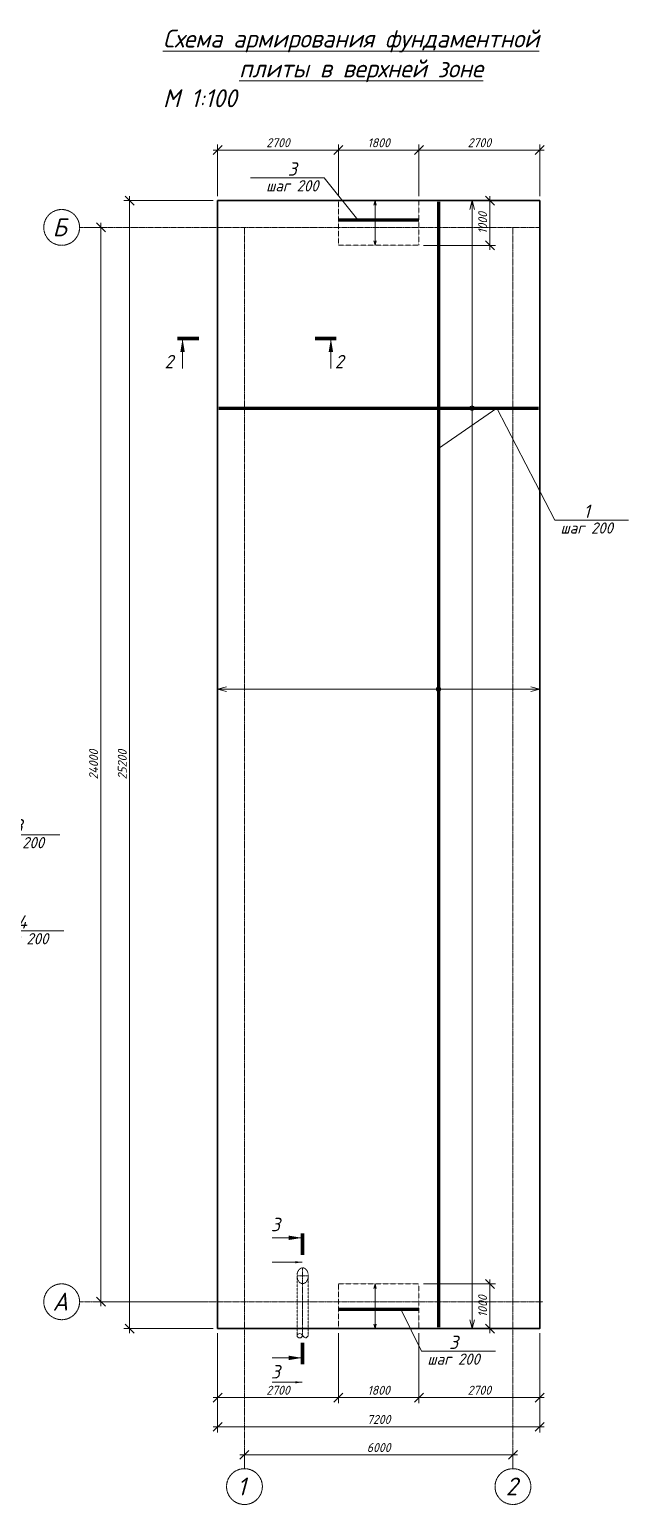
# Model space of a CAD drawing. Header units: millimetres. Extents: x 339888 to 1025294, y -263818 to -40540.
# Drawn here: x 474497 to 487884, y -140616 to -107666 of the extents above; entities that cross this region are included whole.
import ezdxf
from ezdxf import colors
from ezdxf.entities.mleader import LeaderData, LeaderLine
from ezdxf.math import Vec2, Vec3

# ---------------------------------------------------------------- set-up
doc = ezdxf.new("R2010")
doc.units = ezdxf.units.MM
doc.linetypes.add('CENTER2', pattern=[28.575, 19.05, -3.175, 3.175, -3.175])
doc.linetypes.add('штриховая', pattern=[19.05, 12.7, -6.35])
doc.layers.get('0').update_dxf_attribs({"lineweight": 15})
for name, color, linetype, lineweight in [('0 @ 100', 7, 'Continuous', 15), ('0 @ 50', 7, 'Continuous', 15), ('Оси', 126, 'CENTER2', 15), ('Размеры', 250, 'Continuous', 18)]:
    doc.layers.add(name, color=color, linetype=linetype, lineweight=lineweight)
doc.styles.add('ГОСТ 2', font='GOST_Common Italic.ttf', dxfattribs={"height": 2})
doc.styles.add('ГОСТ 2.5', font='GOST_Common Italic.ttf', dxfattribs={"height": 2.5})
doc.styles.add('ГОСТ 3', font='GOST_Common Italic.ttf', dxfattribs={"height": 3})
doc.styles.add('Размерный 2', font='isocpeui.ttf', dxfattribs={"height": 2})
doc.dimstyles.new('ISO-25', dxfattribs={"dimtxt": 2, "dimasz": 1.8, "dimexe": 1, "dimexo": 2, "dimtad": 1, "dimdec": 0, "dimlfac": 100, "dimtxsty": 'Размерный 2', "dimblk": 'OBLIQUE', "dimcen": 2, "dimdle": 1, "dimclrd": 251, "dimclre": 251, "dimadec": 0, "dimazin": 0, "dimtfac": 1, "dimtdec": 0, "dimtmove": 0, "dimatfit": 3, "dimfxl": 1, "dimlwd": 15, "dimlwe": 15, "dimarcsym": 0})
doc.dimstyles.new('ГОСТ_2К', dxfattribs={"dimtxt": 2, "dimasz": 2, "dimexe": 1.25, "dimexo": 1, "dimtad": 1, "dimdec": 0, "dimtxsty": 'ГОСТ 2', "dimblk": 'OBLIQUE', "dimcen": -2.5, "dimdle": 1, "dimclrd": 251, "dimclre": 251, "dimclrt": 256, "dimadec": 1, "dimazin": 0, "dimtfac": 1, "dimtdec": 0, "dimtmove": 0, "dimatfit": 3, "dimfxl": 1, "dimlwd": 15, "dimlwe": 15, "dimarcsym": 1})

# ---------------------------------------------------------------- blocks, each defined once
blk = doc.blocks.new('_Oblique')
at = {"color": 0, "linetype": 'ByBlock', "lineweight": -2}
blk.add_line((-0.5, -0.5), (0.5, 0.5), dxfattribs=at)
blk = doc.blocks.new('*D768')
at = {"color": 251, "lineweight": 15, "transparency": 16777216}
for p, q in [((479201, -139507), (485401, -139507)), ((479301, -139716), (479301, -139382)), ((485301, -139716), (485301, -139382))]:
    blk.add_line(p, q, dxfattribs=at)
at = {"layer": 'Defpoints', "color": 0, "lineweight": 15, "transparency": 16777216}
for p in [(485301, -139507), (479301, -139816), (485301, -139816)]:
    blk.add_point(p, dxfattribs=at)
at = {"color": 251, "lineweight": 15, "transparency": 16777216, "xscale": 200, "yscale": 200, "zscale": 200, "rotation": 180}
blk.add_blockref('_Oblique', (479301, -139507), dxfattribs=at)
at = {"color": 251, "lineweight": 15, "transparency": 16777216, "xscale": 200, "yscale": 200, "zscale": 200}
blk.add_blockref('_Oblique', (485301, -139507), dxfattribs=at)
at = {"lineweight": 15, "transparency": 16777216, "insert": (482301, -139344), "char_height": 200, "attachment_point": 5, "style": 'ГОСТ 2'}
blk.add_mtext('6000', dxfattribs=at)
blk = doc.blocks.new('*D769')
at = {"color": 251, "lineweight": 15, "transparency": 16777216}
for p, q in [((476092, -136188), (476092, -111988)), ((475716, -112088), (476217, -112088)), ((478444, -136088), (475967, -136088))]:
    blk.add_line(p, q, dxfattribs=at)
at = {"layer": 'Defpoints', "color": 0, "lineweight": 15, "transparency": 16777216}
for p in [(475616, -112088), (476092, -112088), (478544, -136088)]:
    blk.add_point(p, dxfattribs=at)
at = {"color": 251, "lineweight": 15, "transparency": 16777216, "xscale": 200, "yscale": 200, "zscale": 200}
for p, rotation in [((476092, -112088), 90), ((476092, -136088), 270)]:
    blk.add_blockref('_Oblique', p, dxfattribs=dict(at, rotation=rotation))
at = {"lineweight": 15, "transparency": 16777216, "insert": (475930, -124088), "char_height": 200, "attachment_point": 5, "rotation": 90, "style": 'ГОСТ 2'}
blk.add_mtext('24000', dxfattribs=at)
blk = doc.blocks.new('*D770')
at = {"color": 251, "lineweight": 15, "transparency": 16777216}
for p, q in [((478601, -111488), (476608, -111488)), ((476733, -136788), (476733, -111388)), ((478601, -136688), (476608, -136688))]:
    blk.add_line(p, q, dxfattribs=at)
at = {"layer": 'Defpoints', "color": 0, "lineweight": 15, "transparency": 16777216}
for p in [(476733, -111488), (478701, -111488), (478701, -136688)]:
    blk.add_point(p, dxfattribs=at)
at = {"color": 251, "lineweight": 15, "transparency": 16777216, "xscale": 200, "yscale": 200, "zscale": 200}
for p, rotation in [((476733, -111488), 90), ((476733, -136688), 270)]:
    blk.add_blockref('_Oblique', p, dxfattribs=dict(at, rotation=rotation))
at = {"lineweight": 15, "transparency": 16777216, "insert": (476571, -124088), "char_height": 200, "attachment_point": 5, "rotation": 90, "style": 'ГОСТ 2'}
blk.add_mtext('25200', dxfattribs=at)
blk = doc.blocks.new('*D771')
at = {"color": 251, "lineweight": 15, "transparency": 16777216}
for p, q in [((478701, -136788), (478701, -139006)), ((485901, -136788), (485901, -139006)), ((478601, -138881), (486001, -138881))]:
    blk.add_line(p, q, dxfattribs=at)
at = {"layer": 'Defpoints', "color": 0, "lineweight": 15, "transparency": 16777216}
for p in [(478701, -136688), (485901, -136688), (485901, -138881)]:
    blk.add_point(p, dxfattribs=at)
at = {"color": 251, "lineweight": 15, "transparency": 16777216, "xscale": 200, "yscale": 200, "zscale": 200, "rotation": 180}
blk.add_blockref('_Oblique', (478701, -138881), dxfattribs=at)
at = {"color": 251, "lineweight": 15, "transparency": 16777216, "xscale": 200, "yscale": 200, "zscale": 200}
blk.add_blockref('_Oblique', (485901, -138881), dxfattribs=at)
at = {"lineweight": 15, "transparency": 16777216, "insert": (482301, -138717), "char_height": 200, "attachment_point": 5, "style": 'ГОСТ 2'}
blk.add_mtext('7200', dxfattribs=at)
blk = doc.blocks.new('_None')
blk = doc.blocks.new('*D789')
at = {"color": 251, "lineweight": 15, "transparency": 16777216}
for p, q in [((481401, -136788), (481401, -138352)), ((483201, -136788), (483201, -138352)), ((483301, -138227), (481301, -138227))]:
    blk.add_line(p, q, dxfattribs=at)
at = {"layer": 'Defpoints', "color": 0, "lineweight": 15, "transparency": 16777216}
for p in [(481401, -136688), (483201, -136688), (481401, -138227)]:
    blk.add_point(p, dxfattribs=at)
at = {"color": 251, "lineweight": 15, "transparency": 16777216, "xscale": 200, "yscale": 200, "zscale": 200, "rotation": 180}
blk.add_blockref('_Oblique', (481401, -138227), dxfattribs=at)
at = {"color": 251, "lineweight": 15, "transparency": 16777216, "xscale": 200, "yscale": 200, "zscale": 200}
blk.add_blockref('_Oblique', (483201, -138227), dxfattribs=at)
at = {"lineweight": 15, "transparency": 16777216, "insert": (482301, -138064), "char_height": 200, "attachment_point": 5, "style": 'ГОСТ 2'}
blk.add_mtext('1800', dxfattribs=at)
blk = doc.blocks.new('*D790')
at = {"color": 251, "lineweight": 15, "transparency": 16777216}
for p, q in [((483301, -135688), (484913, -135688)), ((484788, -136788), (484788, -135588)), ((483301, -136688), (484913, -136688))]:
    blk.add_line(p, q, dxfattribs=at)
at = {"layer": 'Defpoints', "color": 0, "lineweight": 15, "transparency": 16777216}
for p in [(483201, -135688), (484788, -135688), (483201, -136688)]:
    blk.add_point(p, dxfattribs=at)
at = {"color": 251, "lineweight": 15, "transparency": 16777216, "xscale": 200, "yscale": 200, "zscale": 200}
for p, rotation in [((484788, -135688), 90), ((484788, -136688), 270)]:
    blk.add_blockref('_Oblique', p, dxfattribs=dict(at, rotation=rotation))
at = {"lineweight": 15, "transparency": 16777216, "insert": (484625, -136188), "char_height": 200, "attachment_point": 5, "rotation": 90, "style": 'ГОСТ 2'}
blk.add_mtext('1000', dxfattribs=at)
blk = doc.blocks.new('*D791')
at = {"color": 251, "lineweight": 15, "transparency": 16777216}
for p, q in [((483201, -136788), (483201, -138352)), ((485901, -136788), (485901, -138352)), ((483101, -138227), (486001, -138227))]:
    blk.add_line(p, q, dxfattribs=at)
at = {"layer": 'Defpoints', "color": 0, "lineweight": 15, "transparency": 16777216}
for p in [(483201, -136688), (485901, -136688), (485901, -138227)]:
    blk.add_point(p, dxfattribs=at)
at = {"color": 251, "lineweight": 15, "transparency": 16777216, "xscale": 200, "yscale": 200, "zscale": 200, "rotation": 180}
blk.add_blockref('_Oblique', (483201, -138227), dxfattribs=at)
at = {"color": 251, "lineweight": 15, "transparency": 16777216, "xscale": 200, "yscale": 200, "zscale": 200}
blk.add_blockref('_Oblique', (485901, -138227), dxfattribs=at)
at = {"lineweight": 15, "transparency": 16777216, "insert": (484551, -138063), "char_height": 200, "attachment_point": 5, "style": 'ГОСТ 2'}
blk.add_mtext('2700', dxfattribs=at)
blk = doc.blocks.new('*D792')
at = {"color": 251, "lineweight": 15, "transparency": 16777216}
for p, q in [((478701, -136788), (478701, -138352)), ((481401, -136788), (481401, -138352)), ((481501, -138227), (478601, -138227))]:
    blk.add_line(p, q, dxfattribs=at)
at = {"layer": 'Defpoints', "color": 0, "lineweight": 15, "transparency": 16777216}
for p in [(478701, -136688), (481401, -136688), (478701, -138227)]:
    blk.add_point(p, dxfattribs=at)
at = {"color": 251, "lineweight": 15, "transparency": 16777216, "xscale": 200, "yscale": 200, "zscale": 200, "rotation": 180}
blk.add_blockref('_Oblique', (478701, -138227), dxfattribs=at)
at = {"color": 251, "lineweight": 15, "transparency": 16777216, "xscale": 200, "yscale": 200, "zscale": 200}
blk.add_blockref('_Oblique', (481401, -138227), dxfattribs=at)
at = {"lineweight": 15, "transparency": 16777216, "insert": (480051, -138063), "char_height": 200, "attachment_point": 5, "style": 'ГОСТ 2'}
blk.add_mtext('2700', dxfattribs=at)
blk = doc.blocks.new('*D793')
at = {"color": 251, "lineweight": 15, "transparency": 16777216}
for p, q in [((483301, -110360), (481301, -110360)), ((481401, -111388), (481401, -110235)), ((483201, -111388), (483201, -110235))]:
    blk.add_line(p, q, dxfattribs=at)
at = {"layer": 'Defpoints', "color": 0, "lineweight": 15, "transparency": 16777216}
for p in [(481401, -110360), (481401, -111488), (483201, -111488)]:
    blk.add_point(p, dxfattribs=at)
at = {"color": 251, "lineweight": 15, "transparency": 16777216, "xscale": 200, "yscale": 200, "zscale": 200, "rotation": 180}
blk.add_blockref('_Oblique', (481401, -110360), dxfattribs=at)
at = {"color": 251, "lineweight": 15, "transparency": 16777216, "xscale": 200, "yscale": 200, "zscale": 200}
blk.add_blockref('_Oblique', (483201, -110360), dxfattribs=at)
at = {"lineweight": 15, "transparency": 16777216, "insert": (482301, -110197), "char_height": 200, "attachment_point": 5, "style": 'ГОСТ 2'}
blk.add_mtext('1800', dxfattribs=at)
blk = doc.blocks.new('*D794')
at = {"color": 251, "lineweight": 15, "transparency": 16777216}
for p, q in [((483301, -111488), (484913, -111488)), ((484788, -111388), (484788, -112588)), ((483301, -112488), (484913, -112488))]:
    blk.add_line(p, q, dxfattribs=at)
at = {"layer": 'Defpoints', "color": 0, "lineweight": 15, "transparency": 16777216}
for p in [(483201, -111488), (483201, -112488), (484788, -112488)]:
    blk.add_point(p, dxfattribs=at)
at = {"color": 251, "lineweight": 15, "transparency": 16777216, "xscale": 200, "yscale": 200, "zscale": 200}
for p, rotation in [((484788, -111488), 90), ((484788, -112488), 270)]:
    blk.add_blockref('_Oblique', p, dxfattribs=dict(at, rotation=rotation))
at = {"lineweight": 15, "transparency": 16777216, "insert": (484625, -111988), "char_height": 200, "attachment_point": 5, "rotation": 90, "style": 'ГОСТ 2'}
blk.add_mtext('1000', dxfattribs=at)
blk = doc.blocks.new('*D795')
at = {"color": 251, "lineweight": 15, "transparency": 16777216}
for p, q in [((483101, -110360), (486001, -110360)), ((483201, -111388), (483201, -110235)), ((485901, -111388), (485901, -110235))]:
    blk.add_line(p, q, dxfattribs=at)
at = {"layer": 'Defpoints', "color": 0, "lineweight": 15, "transparency": 16777216}
for p in [(485901, -110360), (483201, -111488), (485901, -111488)]:
    blk.add_point(p, dxfattribs=at)
at = {"color": 251, "lineweight": 15, "transparency": 16777216, "xscale": 200, "yscale": 200, "zscale": 200, "rotation": 180}
blk.add_blockref('_Oblique', (483201, -110360), dxfattribs=at)
at = {"color": 251, "lineweight": 15, "transparency": 16777216, "xscale": 200, "yscale": 200, "zscale": 200}
blk.add_blockref('_Oblique', (485901, -110360), dxfattribs=at)
at = {"lineweight": 15, "transparency": 16777216, "insert": (484551, -110196), "char_height": 200, "attachment_point": 5, "style": 'ГОСТ 2'}
blk.add_mtext('2700', dxfattribs=at)
blk = doc.blocks.new('*D796')
at = {"color": 251, "lineweight": 15, "transparency": 16777216}
for p, q in [((481501, -110360), (478601, -110360)), ((478701, -111388), (478701, -110235)), ((481401, -111388), (481401, -110235))]:
    blk.add_line(p, q, dxfattribs=at)
at = {"layer": 'Defpoints', "color": 0, "lineweight": 15, "transparency": 16777216}
for p in [(478701, -110360), (478701, -111488), (481401, -111488)]:
    blk.add_point(p, dxfattribs=at)
at = {"color": 251, "lineweight": 15, "transparency": 16777216, "xscale": 200, "yscale": 200, "zscale": 200, "rotation": 180}
blk.add_blockref('_Oblique', (478701, -110360), dxfattribs=at)
at = {"color": 251, "lineweight": 15, "transparency": 16777216, "xscale": 200, "yscale": 200, "zscale": 200}
blk.add_blockref('_Oblique', (481401, -110360), dxfattribs=at)
at = {"lineweight": 15, "transparency": 16777216, "insert": (480051, -110196), "char_height": 200, "attachment_point": 5, "style": 'ГОСТ 2'}
blk.add_mtext('2700', dxfattribs=at)
blk = doc.blocks.new('*U1008')
at = {"layer": '0 @ 100', "ltscale": 0.5}
blk.add_leader([(480588, -134659), (479922, -134659)], dimstyle='ISO-25', override={"dimscale": 100, "dimtxt": 0.04, "dimasz": 3, "dimgap": 0.625, "dimtad": 0}, dxfattribs=at)
at = {"layer": '0 @ 50', "ltscale": 0.5}
blk.add_leader([(480588, -135204), (479922, -135204)], dimstyle='ISO-25', override={"dimscale": 50, "dimtxt": 0.04, "dimasz": 3, "dimgap": 0.625, "dimtad": 0}, dxfattribs=at)
blk = doc.blocks.new('*U1009')
at = {"layer": '0 @ 100', "ltscale": 0.5}
blk.add_leader([(480588, -137341), (479922, -137341)], dimstyle='ISO-25', override={"dimscale": 100, "dimtxt": 0.04, "dimasz": 3, "dimgap": 0.625, "dimtad": 0}, dxfattribs=at)
at = {"layer": '0 @ 50', "ltscale": 0.5}
blk.add_leader([(480588, -137886), (479922, -137886)], dimstyle='ISO-25', override={"dimscale": 50, "dimtxt": 0.04, "dimasz": 3, "dimgap": 0.625, "dimtad": 0}, dxfattribs=at)

msp = doc.modelspace()

# ---------------------------------------------------------------- linework, layer by layer
at = {"lineweight": 60}
for p, q in [((483639.20101, -111517.602), (483639.20101, -136657.602)), ((481401.28483, -111920.2281), (483201.28483, -111920.2281)), ((478731.28483, -116123.86392), (485871.28483, -116123.86392)), ((481401.28483, -136254.97591), (483201.28483, -136254.97591))]:
    msp.add_line(p, q, dxfattribs=at)
at = {"lineweight": 70, "ltscale": 0.2}
for p, q in [((477805.90169, -114570.21819), (478278.7417, -114570.21819)), ((481353.3408, -114570.21819), (480880.50079, -114570.21819)), ((480601.73117, -134565.10545), (480601.73117, -135037.94547)), ((480601.73117, -137479.52979), (480601.73117, -137006.68977))]:
    msp.add_line(p, q, dxfattribs=at)
at = {"lineweight": 30}
msp.add_lwpolyline([(478701.28483, -136687.602), (485901.28483, -136687.602), (485901.28483, -111487.602), (478701.28483, -111487.602)], close=True, dxfattribs=at)
at = {"color": 252, "linetype": 'штриховая', "lineweight": 15, "ltscale": 0.2}
for points in [[(481401.28483, -111487.602), (483201.28483, -111487.602), (483201.28483, -112487.602), (481401.28483, -112487.602)], [(481401.28483, -136687.602), (483201.28483, -136687.602), (483201.28483, -135687.602), (481401.28483, -135687.602)]]:
    msp.add_lwpolyline(points, close=True, dxfattribs=at)
at = {"lineweight": 9}
msp.add_spline([(480726.28483, -136845.89036), (480663.78483, -136895.89036), (480538.78483, -136795.89036), (480476.28483, -136845.89036), (480538.78483, -136895.89036), (480607.86378, -136845.89036)], degree=3, dxfattribs=at)
at = {"layer": 'Оси'}
for p, q in [((475616.21804, -112087.602), (485904.81985, -112087.602)), ((479301.28483, -139816.19913), (479301.28483, -112087.602)), ((485301.28483, -139816.19913), (485301.28483, -112087.602)), ((475616.21804, -136087.602), (485968.45624, -136087.602))]:
    msp.add_line(p, q, dxfattribs=at)
at = {"layer": 'Оси', "lineweight": 9}
for p, q in [((480601.28483, -135329.31365), (480601.28483, -136845.89036)), ((480726.28483, -135506.09035), (480476.28483, -135506.09035))]:
    msp.add_line(p, q, dxfattribs=at)
at = {"layer": 'Оси'}
for centre in [(475216.21804, -112087.602), (475216.21804, -136087.602), (479301.28483, -140216.19913), (485301.28483, -140216.19913)]:
    msp.add_circle(centre, 400, dxfattribs=at)
at = {"layer": 'Размеры', "linetype": 'штриховая', "lineweight": 15, "ltscale": 0.1}
for p, q in [((480476.28483, -135506.09035), (480476.28483, -136845.89036)), ((480726.28483, -135506.09035), (480726.28483, -136845.89036))]:
    msp.add_line(p, q, dxfattribs=at)
msp.add_ellipse((480601.28483, -135506.09035), major_axis=(0, 176.7767), ratio=0.7071067812, dxfattribs=at)

# ---------------------------------------------------------------- block references
at = {"color": 1, "lineweight": 60}
for name in ['*U1008', '*U1009']:
    msp.add_blockref(name, (0, 0), dxfattribs=at)

# ---------------------------------------------------------------- texts
at = {"layer": '0 @ 100', "lineweight": 15, "style": 'ГОСТ 3'}
for s, p in [('2', (477515.54379, -115235.42722)), ('2', (481320.31868, -115235.42722)), ('3', (479893.973, -134512.05319)), ('3', (479893.973, -137801.12213))]:
    msp.add_text(s, height=300, dxfattribs=at).set_placement(p)
at = {"layer": '0 @ 100', "lineweight": 15, "insert": (477315.8002, -107669.00021), "char_height": 400, "attachment_point": 1, "style": 'ГОСТ 3'}
msp.add_mtext_dynamic_manual_height_columns('\\pi164.02;{\\LСхема армирования фундаментной \\P\\pi1865.5;плиты в верхней зоне \\P\\pi3764.6;}М 1:100', width=9137.4332285, gutter_width=1500, heights=[1923.47589], dxfattribs=at)
at = {"layer": 'Оси', "style": 'ГОСТ 2'}
for s, p in [('Б', (475015.06088, -112284.67446)), ('А', (475015.06088, -136284.67446)), ('1', (479141.76084, -140413.27159)), ('2', (485141.76084, -140413.27159))]:
    msp.add_text(s, height=400, dxfattribs=at).set_placement(p)

# ---------------------------------------------------------------- dimensions: what is measured, and where the dimension line sits
at = {"layer": '0 @ 100', "lineweight": 15}
for base, p1, p2, picture, middle in [((478701.28483, -110359.77222), (481401.28483, -111487.602), (478701.28483, -111487.602), '*D796', (480051.28483, -110195.98434)), ((481401.28483, -110359.77222), (483201.28483, -111487.602), (481401.28483, -111487.602), '*D793', (482301.28483, -110197.27222)), ((485901.28483, -110359.77222), (483201.28483, -111487.602), (485901.28483, -111487.602), '*D795', (484551.28483, -110195.98434)), ((485901.28483, -138881.01846), (478701.28483, -136687.602), (485901.28483, -136687.602), '*D771', (482301.28483, -138717.23058)), ((478701.28483, -138226.82542), (481401.28483, -136687.602), (478701.28483, -136687.602), '*D792', (480051.28483, -138063.03754)), ((481401.28483, -138226.82542), (483201.28483, -136687.602), (481401.28483, -136687.602), '*D789', (482301.28483, -138064.32542)), ((485901.28483, -138226.82542), (483201.28483, -136687.602), (485901.28483, -136687.602), '*D791', (484551.28483, -138063.03754)), ((485301.28483, -139506.89105), (479301.28483, -139816.19913), (485301.28483, -139816.19913), '*D768', (482301.28483, -139344.39105))]:
    dim = msp.add_linear_dim(base=base, p1=p1, p2=p2, dimstyle='ГОСТ_2К', override={"dimscale": 100, "dimtix": 0, "dimtofl": 1, "dimtmove": 0, "dimatfit": 3}, dxfattribs=at)
    dim.commit()
    dim.dimension.update_dxf_attribs({"geometry": picture, "text_midpoint": middle})
for base, p1, p2, angle, override, picture, middle in [((476733.18097, -111487.602), (478701.28483, -136687.602), (478701.28483, -111487.602), 90, {"dimscale": 100, "dimtix": 0, "dimtofl": 1, "dimtmove": 0, "dimatfit": 3}, '*D770', (476570.68097, -124087.602)), ((484787.69238, -112487.602), (483201.28483, -111487.602), (483201.28483, -112487.602), 270, {"dimscale": 100, "dimtix": 0, "dimtofl": 1, "dimtmove": 0, "dimatfit": 3}, '*D794', (484625.19238, -111987.602)), ((476092.19325, -112087.602), (478544.04482, -136087.602), (475616.21804, -112087.602), 90, {"dimscale": 100, "dimtix": 0, "dimtofl": 1, "dimtmove": 1, "dimatfit": 3}, '*D769', (475929.69325, -124087.602)), ((484787.69238, -135687.602), (483201.28483, -136687.602), (483201.28483, -135687.602), 90, {"dimscale": 100, "dimtix": 0, "dimtofl": 1, "dimtmove": 0, "dimatfit": 3}, '*D790', (484625.19238, -136187.602))]:
    dim = msp.add_linear_dim(base=base, p1=p1, p2=p2, angle=angle, dimstyle='ГОСТ_2К', override=override, dxfattribs=at)
    dim.commit()
    dim.dimension.update_dxf_attribs({"geometry": picture, "text_midpoint": middle})

# ---------------------------------------------------------------- leaders
at = {"lineweight": 15, "ltscale": 0.5}
for points, override in [([(482219.61711, -111487.602), (482219.61711, -111920.2281)], {"dimasz": 100, "dimtad": 0, "dimldrblk": 'Open30'}), ([(482219.61711, -111920.2281), (482219.61711, -111487.602)], {"dimasz": 100, "dimtad": 0, "dimldrblk": 'Small'}), ([(484387.1687, -111487.602), (484387.1687, -116123.86392)], {"dimasz": 200, "dimtad": 0, "dimclrd": 251, "dimldrblk": 'Open30'}), ([(484387.1687, -116123.86392), (484387.1687, -111487.602)], {"dimasz": 200, "dimgap": 0.625, "dimtad": 0, "dimclrd": 251, "dimldrblk": 'Small'}), ([(482219.61711, -112487.602), (482219.61711, -111920.2281)], {"dimasz": 100, "dimtad": 0, "dimclrd": 251, "dimldrblk": 'Open30'}), ([(484387.1687, -136687.602), (484387.1687, -116123.86392)], {"dimasz": 200, "dimtad": 0, "dimldrblk": 'Open30'}), ([(478701.28483, -122401.62911), (483639.20101, -122401.62911)], {"dimasz": 200, "dimtad": 0, "dimclrd": 251, "dimldrblk": 'Open30'}), ([(483639.20101, -122401.62911), (485901.28483, -122401.62911)], {"dimasz": 200, "dimtad": 0, "dimldrblk": 'Small'}), ([(485901.28483, -122401.62911), (483639.20101, -122401.62911)], {"dimasz": 200, "dimtad": 0, "dimldrblk": 'Open30'}), ([(482219.61711, -135687.602), (482219.61711, -136254.97591)], {"dimasz": 100, "dimtad": 0, "dimclrd": 251, "dimldrblk": 'Open30'}), ([(482219.61711, -136687.602), (482219.61711, -136254.97591)], {"dimasz": 100, "dimtad": 0, "dimldrblk": 'Open30'}), ([(482219.61711, -136254.97591), (482219.61711, -136687.602)], {"dimasz": 100, "dimtad": 0, "dimldrblk": 'Small'})]:
    msp.add_leader(points, dimstyle='ISO-25', override=override, dxfattribs=at)
at = {"layer": '0 @ 100', "ltscale": 0.5}
for points in [[(477917.39237, -114570.21819), (477917.39237, -115236.83529)], [(481232.51205, -114570.21819), (481232.51205, -115236.83529)]]:
    msp.add_leader(points, dimstyle='ISO-25', override={"dimscale": 100, "dimtxt": 0.04, "dimasz": 3, "dimgap": 0.625, "dimtad": 0}, dxfattribs=at)
at = {"layer": '0 @ 100', "lineweight": 15}
ml = msp.add_multileader_mtext('Standard', dxfattribs=at)
ml.set_content('3\\P{\\H0.83333x;шаг 200}', color=256, style='ГОСТ 2.5')
ml.set_leader_properties(color=251, linetype='ByLayer', lineweight=15)
ml.set_arrow_properties(name='NONE')
ml.build(insert=Vec2(0, 0))
ml.multileader.update_dxf_attribs({"text_left_attachment_type": 6, "text_right_attachment_type": 6, "dogleg_length": 0, "arrow_head_size": 0, "scale": 100})
ctx = ml.context
ctx.base_point, ctx.scale, ctx.char_height, ctx.arrow_head_size, ctx.landing_gap_size, ctx.plane_origin = Vec3(479656.1958, -110982.08886), 100, 300, 0, 100, Vec3(481388.93569, -111920.2281)
ctx.left_attachment, ctx.right_attachment, ctx.text_align_type = 6, 6, 1
notes = []
notes.append((ctx, [(0, (1, 1, 0), (481086.11513, -110982.08886), (-1, 0), 0, [(0, [(481833.96487, -111920.2281)], 0, [])])]))
ctx.mtext.insert, ctx.mtext.alignment, ctx.mtext.line_spacing_factor, ctx.mtext.flow_direction = Vec3(480371.15546, -110632.08906), 2, 0.8, 5
ml = msp.add_multileader_mtext('Standard', dxfattribs=at)
ml.set_content('1\\P{\\H0.83333x;шаг 200}', color=256, style='ГОСТ 2.5')
ml.set_leader_properties(color=251, linetype='ByLayer', lineweight=15)
ml.set_arrow_properties(name='NONE')
ml.build(insert=Vec2(0, 0))
ml.multileader.update_dxf_attribs({"text_left_attachment_type": 6, "text_right_attachment_type": 6, "dogleg_length": 0, "arrow_head_size": 0, "scale": 100})
ctx = ml.context
ctx.base_point, ctx.scale, ctx.char_height, ctx.arrow_head_size, ctx.landing_gap_size, ctx.plane_origin = Vec3(486235.02006, -118627.14274), 100, 300, 0, 100, Vec3(486460.74451, -117575.05008)
ctx.left_attachment, ctx.right_attachment, ctx.text_align_type = 6, 6, 1
notes.append((ctx, [(0, (1, 1, 0), (486235.02006, -118627.14274), (1, 0), 0, [(1, [(483639.20101, -117029.78021), (484940.88897, -116123.86392)], 0, [])])]))
ctx.mtext.insert, ctx.mtext.alignment, ctx.mtext.line_spacing_factor, ctx.mtext.flow_direction = Vec3(486949.97973, -118277.14294), 2, 0.8, 5
ml = msp.add_multileader_mtext('Standard', dxfattribs=at)
ml.set_content('3\\P{\\H0.83333x;шаг 200}', color=256, style='ГОСТ 2.5')
ml.set_leader_properties(color=251, linetype='ByLayer', lineweight=15)
ml.set_arrow_properties(name='NONE')
ml.build(insert=Vec2(0, 0))
ml.multileader.update_dxf_attribs({"text_left_attachment_type": 6, "text_right_attachment_type": 6, "dogleg_length": 0, "arrow_head_size": 0, "scale": 100})
ctx = ml.context
ctx.base_point, ctx.scale, ctx.char_height, ctx.arrow_head_size, ctx.landing_gap_size, ctx.plane_origin = Vec3(473522.37517, -125656.24773), 100, 300, 0, 100, Vec3(472629.4311, -124087.602)
ctx.left_attachment, ctx.right_attachment, ctx.text_align_type = 6, 6, 1
notes.append((ctx, [(1, (1, 1, 0), (473522.37517, -125656.24773), (1, 0), 0, [(0, [(472629.4311, -124087.602)], 0, [])])]))
ctx.mtext.insert, ctx.mtext.alignment, ctx.mtext.line_spacing_factor, ctx.mtext.flow_direction = Vec3(474237.33483, -125306.24793), 2, 0.8, 5
ml = msp.add_multileader_mtext('Standard', dxfattribs=at)
ml.set_content('4\\P{\\H0.83333x;шаг 200}', color=256, style='ГОСТ 2.5')
ml.set_leader_properties(color=251, linetype='ByLayer', lineweight=15)
ml.set_arrow_properties(name='NONE')
ml.build(insert=Vec2(0, 0))
ml.multileader.update_dxf_attribs({"text_left_attachment_type": 6, "text_right_attachment_type": 6, "dogleg_length": 0, "arrow_head_size": 0, "scale": 100})
ctx = ml.context
ctx.base_point, ctx.scale, ctx.char_height, ctx.arrow_head_size, ctx.landing_gap_size, ctx.plane_origin = Vec3(473617.50567, -127802.25548), 100, 300, 0, 100, Vec3(472998.31261, -127135.35599)
ctx.left_attachment, ctx.right_attachment, ctx.text_align_type = 6, 6, 1
notes.append((ctx, [(1, (1, 1, 0), (473617.50567, -127802.25548), (1, 0), 0, [(0, [(472998.31261, -127135.35599)], 0, [])])]))
ctx.mtext.insert, ctx.mtext.alignment, ctx.mtext.line_spacing_factor, ctx.mtext.flow_direction = Vec3(474332.46533, -127452.25568), 2, 0.8, 5
ml = msp.add_multileader_mtext('Standard', dxfattribs=at)
ml.set_content('3\\P{\\H0.83333x;шаг 200}', color=256, style='ГОСТ 2.5')
ml.set_leader_properties(color=251, linetype='ByLayer', lineweight=15)
ml.set_arrow_properties(name='NONE')
ml.build(insert=Vec2(0, 0))
ml.multileader.update_dxf_attribs({"text_left_attachment_type": 6, "text_right_attachment_type": 6, "dogleg_length": 0, "arrow_head_size": 0, "scale": 100})
ctx = ml.context
ctx.base_point, ctx.scale, ctx.char_height, ctx.arrow_head_size, ctx.landing_gap_size, ctx.plane_origin = Vec3(483260.12554, -137193.11515), 100, 300, 0, 100, Vec3(481388.93569, -136254.97591)
ctx.left_attachment, ctx.right_attachment, ctx.text_align_type = 6, 6, 1
notes.append((ctx, [(1, (1, 1, 0), (483260.12554, -137193.11515), (1, 0), 0, [(0, [(482793.99845, -136254.97591)], 0, [])])]))
ctx.mtext.insert, ctx.mtext.alignment, ctx.mtext.line_spacing_factor, ctx.mtext.flow_direction = Vec3(483975.0852, -136843.11535), 2, 0.8, 5
for ctx, leaders in notes:
    for number, flags, end, landing, length, lines in leaders:
        leader = LeaderData()
        leader.index, (leader.has_last_leader_line, leader.has_dogleg_vector, leader.attachment_direction) = number, flags
        leader.last_leader_point, leader.dogleg_vector, leader.dogleg_length = Vec3(end), Vec3(landing), length
        for number, points, colour, breaks in lines:
            line = LeaderLine()
            line.index, line.vertices, line.color, line.breaks = number, Vec3.list(points), colors.encode_raw_color(colour), breaks
            leader.lines.append(line)
        ctx.leaders.append(leader)

doc.saveas('drawing.dxf')
